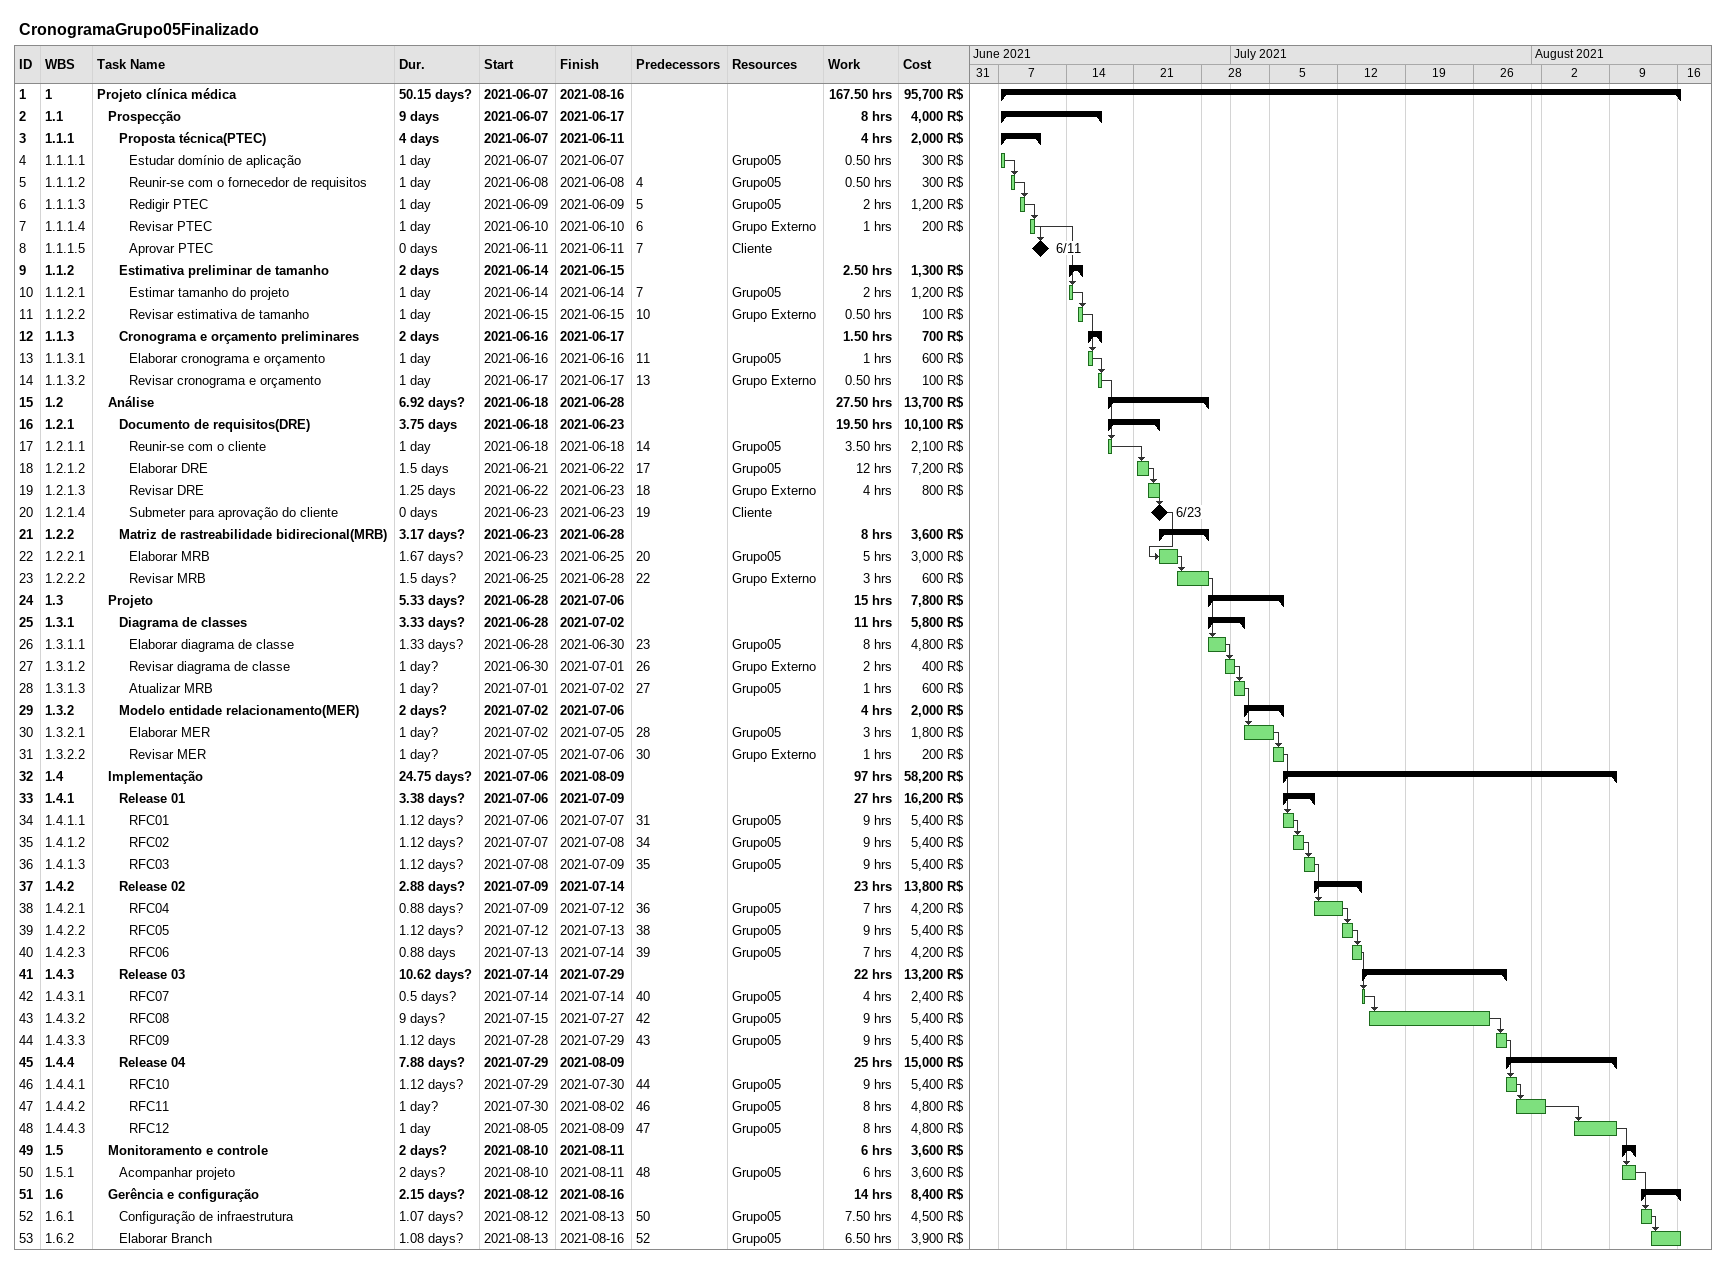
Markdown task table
CronogramaGrupo05Finalizado

| ID | WBS | Task | Duration | Start | Finish | Predecessors | Resources | Work (h) | Cost (R$) |
|---|---|---|---|---|---|---|---|---|---|
| 1 | 1 | **Projeto clínica médica** | 50.15d? | 2021-06-07 | 2021-08-16 |  |  | 167.50 | 95700 |
| 2 | 1.1 | **Prospecção** | 9d | 2021-06-07 | 2021-06-17 |  |  | 8 | 4000 |
| 3 | 1.1.1 | **Proposta técnica(PTEC)** | 4d | 2021-06-07 | 2021-06-11 |  |  | 4 | 2000 |
| 4 | 1.1.1.1 | Estudar domínio de aplicação | 1d | 2021-06-07 | 2021-06-07 |  | Grupo05 | 0.50 | 300 |
| 5 | 1.1.1.2 | Reunir-se com o fornecedor de requisitos | 1d | 2021-06-08 | 2021-06-08 | 4 | Grupo05 | 0.50 | 300 |
| 6 | 1.1.1.3 | Redigir PTEC | 1d | 2021-06-09 | 2021-06-09 | 5 | Grupo05 | 2 | 1200 |
| 7 | 1.1.1.4 | Revisar PTEC | 1d | 2021-06-10 | 2021-06-10 | 6 | Grupo Externo | 1 | 200 |
| 8 | 1.1.1.5 | Aprovar PTEC | 0d | 2021-06-11 | 2021-06-11 | 7 | Cliente |  |  |
| 9 | 1.1.2 | **Estimativa preliminar de tamanho** | 2d | 2021-06-14 | 2021-06-15 |  |  | 2.50 | 1300 |
| 10 | 1.1.2.1 | Estimar tamanho do projeto | 1d | 2021-06-14 | 2021-06-14 | 7 | Grupo05 | 2 | 1200 |
| 11 | 1.1.2.2 | Revisar estimativa de tamanho | 1d | 2021-06-15 | 2021-06-15 | 10 | Grupo Externo | 0.50 | 100 |
| 12 | 1.1.3 | **Cronograma e orçamento preliminares** | 2d | 2021-06-16 | 2021-06-17 |  |  | 1.50 | 700 |
| 13 | 1.1.3.1 | Elaborar cronograma e orçamento | 1d | 2021-06-16 | 2021-06-16 | 11 | Grupo05 | 1 | 600 |
| 14 | 1.1.3.2 | Revisar cronograma e orçamento | 1d | 2021-06-17 | 2021-06-17 | 13 | Grupo Externo | 0.50 | 100 |
| 15 | 1.2 | **Análise** | 6.92d? | 2021-06-18 | 2021-06-28 |  |  | 27.50 | 13700 |
| 16 | 1.2.1 | **Documento de requisitos(DRE)** | 3.75d | 2021-06-18 | 2021-06-23 |  |  | 19.50 | 10100 |
| 17 | 1.2.1.1 | Reunir-se com o cliente | 1d | 2021-06-18 | 2021-06-18 | 14 | Grupo05 | 3.50 | 2100 |
| 18 | 1.2.1.2 | Elaborar DRE | 1.5d | 2021-06-21 | 2021-06-22 | 17 | Grupo05 | 12 | 7200 |
| 19 | 1.2.1.3 | Revisar DRE | 1.25d | 2021-06-22 | 2021-06-23 | 18 | Grupo Externo | 4 | 800 |
| 20 | 1.2.1.4 | Submeter para aprovação do cliente | 0d | 2021-06-23 | 2021-06-23 | 19 | Cliente |  |  |
| 21 | 1.2.2 | **Matriz de rastreabilidade bidirecional(MRB)** | 3.17d? | 2021-06-23 | 2021-06-28 |  |  | 8 | 3600 |
| 22 | 1.2.2.1 | Elaborar MRB | 1.67d? | 2021-06-23 | 2021-06-25 | 20 | Grupo05 | 5 | 3000 |
| 23 | 1.2.2.2 | Revisar MRB | 1.5d? | 2021-06-25 | 2021-06-28 | 22 | Grupo Externo | 3 | 600 |
| 24 | 1.3 | **Projeto** | 5.33d? | 2021-06-28 | 2021-07-06 |  |  | 15 | 7800 |
| 25 | 1.3.1 | **Diagrama de classes** | 3.33d? | 2021-06-28 | 2021-07-02 |  |  | 11 | 5800 |
| 26 | 1.3.1.1 | Elaborar diagrama de classe | 1.33d? | 2021-06-28 | 2021-06-30 | 23 | Grupo05 | 8 | 4800 |
| 27 | 1.3.1.2 | Revisar diagrama de classe | 1d? | 2021-06-30 | 2021-07-01 | 26 | Grupo Externo | 2 | 400 |
| 28 | 1.3.1.3 | Atualizar MRB | 1d? | 2021-07-01 | 2021-07-02 | 27 | Grupo05 | 1 | 600 |
| 29 | 1.3.2 | **Modelo entidade relacionamento(MER)** | 2d? | 2021-07-02 | 2021-07-06 |  |  | 4 | 2000 |
| 30 | 1.3.2.1 | Elaborar MER | 1d? | 2021-07-02 | 2021-07-05 | 28 | Grupo05 | 3 | 1800 |
| 31 | 1.3.2.2 | Revisar MER | 1d? | 2021-07-05 | 2021-07-06 | 30 | Grupo Externo | 1 | 200 |
| 32 | 1.4 | **Implementação** | 24.75d? | 2021-07-06 | 2021-08-09 |  |  | 97 | 58200 |
| 33 | 1.4.1 | **Release 01** | 3.38d? | 2021-07-06 | 2021-07-09 |  |  | 27 | 16200 |
| 34 | 1.4.1.1 | RFC01 | 1.12d? | 2021-07-06 | 2021-07-07 | 31 | Grupo05 | 9 | 5400 |
| 35 | 1.4.1.2 | RFC02 | 1.12d? | 2021-07-07 | 2021-07-08 | 34 | Grupo05 | 9 | 5400 |
| 36 | 1.4.1.3 | RFC03 | 1.12d? | 2021-07-08 | 2021-07-09 | 35 | Grupo05 | 9 | 5400 |
| 37 | 1.4.2 | **Release 02** | 2.88d? | 2021-07-09 | 2021-07-14 |  |  | 23 | 13800 |
| 38 | 1.4.2.1 | RFC04 | 0.88d? | 2021-07-09 | 2021-07-12 | 36 | Grupo05 | 7 | 4200 |
| 39 | 1.4.2.2 | RFC05 | 1.12d? | 2021-07-12 | 2021-07-13 | 38 | Grupo05 | 9 | 5400 |
| 40 | 1.4.2.3 | RFC06 | 0.88d | 2021-07-13 | 2021-07-14 | 39 | Grupo05 | 7 | 4200 |
| 41 | 1.4.3 | **Release 03** | 10.62d? | 2021-07-14 | 2021-07-29 |  |  | 22 | 13200 |
| 42 | 1.4.3.1 | RFC07 | 0.5d? | 2021-07-14 | 2021-07-14 | 40 | Grupo05 | 4 | 2400 |
| 43 | 1.4.3.2 | RFC08 | 9d? | 2021-07-15 | 2021-07-27 | 42 | Grupo05 | 9 | 5400 |
| 44 | 1.4.3.3 | RFC09 | 1.12d | 2021-07-28 | 2021-07-29 | 43 | Grupo05 | 9 | 5400 |
| 45 | 1.4.4 | **Release 04** | 7.88d? | 2021-07-29 | 2021-08-09 |  |  | 25 | 15000 |
| 46 | 1.4.4.1 | RFC10 | 1.12d? | 2021-07-29 | 2021-07-30 | 44 | Grupo05 | 9 | 5400 |
| 47 | 1.4.4.2 | RFC11 | 1d? | 2021-07-30 | 2021-08-02 | 46 | Grupo05 | 8 | 4800 |
| 48 | 1.4.4.3 | RFC12 | 1d | 2021-08-05 | 2021-08-09 | 47 | Grupo05 | 8 | 4800 |
| 49 | 1.5 | **Monitoramento e controle** | 2d? | 2021-08-10 | 2021-08-11 |  |  | 6 | 3600 |
| 50 | 1.5.1 | Acompanhar projeto | 2d? | 2021-08-10 | 2021-08-11 | 48 | Grupo05 | 6 | 3600 |
| 51 | 1.6 | **Gerência e configuração** | 2.15d? | 2021-08-12 | 2021-08-16 |  |  | 14 | 8400 |
| 52 | 1.6.1 | Configuração de infraestrutura | 1.07d? | 2021-08-12 | 2021-08-13 | 50 | Grupo05 | 7.50 | 4500 |
| 53 | 1.6.2 | Elaborar Branch | 1.08d? | 2021-08-13 | 2021-08-16 | 52 | Grupo05 | 6.50 | 3900 |
